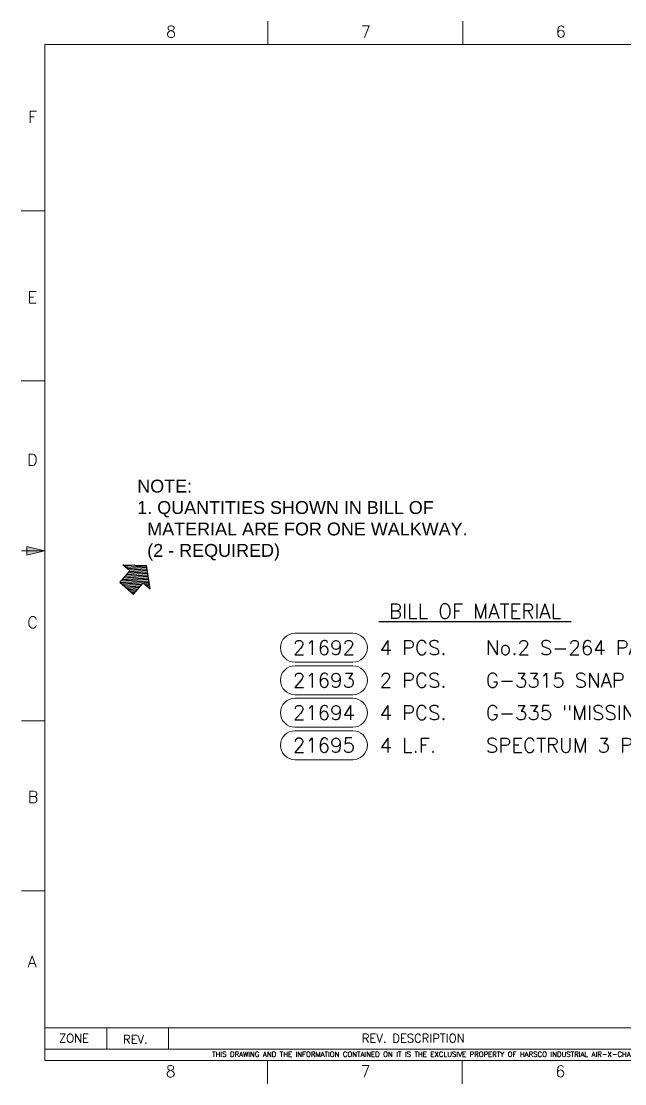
# Model space of a CAD drawing. Extents: x 47 to 273, y 294 to 439.
# Drawn here: x 46.9 to 129.1, y 294.3 to 438.9 of the extents above; entities that cross this region are included whole.
import ezdxf
from ezdxf.enums import TextEntityAlignment as Align

# ---------------------------------------------------------------- set-up
doc = ezdxf.new("R2010")
doc.units = 0
doc.header["$MEASUREMENT"] = 0
doc.layers.get('0').update_dxf_attribs({"linetype": 'CONTINUOUS'})
doc.layers.add('1', color=4, linetype='CONTINUOUS')
doc.layers.add('BORDER', color=5, linetype='CONTINUOUS')
for name, color, linetype, lineweight in [('OBJECT', 4, 'CONTINUOUS', 30), ('TEXT', 21, 'CONTINUOUS', 15), ('text2', 41, 'CONTINUOUS', 30)]:
    doc.layers.add(name, color=color, linetype=linetype, lineweight=lineweight)
doc.styles.get("Standard").update_dxf_attribs({"font": 'simplex.shx'})

# ---------------------------------------------------------------- blocks, each defined once
blk = doc.blocks.new('*X23')
at = {"color": 0}
for p, q in [((371.27, 212.18), (374.46, 215.36)), ((371.47, 212.02), (374.81, 215.36)), ((371.66, 211.85), (374.96, 215.15)), ((371.85, 211.69), (374.96, 214.8)), ((371.96, 213.21), (374.1, 215.36)), ((371.96, 213.56), (373.75, 215.36)), ((371.96, 213.92), (373.4, 215.36)), ((371.96, 214.27), (373.04, 215.36)), ((371.96, 214.62), (372.69, 215.36)), ((371.96, 214.98), (372.34, 215.36)), ((371.96, 215.33), (371.98, 215.36)), ((372.05, 211.53), (374.96, 214.44)), ((372.24, 211.37), (374.96, 214.09)), ((370.5, 212.82), (370.54, 212.86)), ((370.7, 212.66), (370.9, 212.86)), ((370.89, 212.5), (371.25, 212.86)), ((371.08, 212.34), (371.6, 212.86)), ((372.43, 211.21), (374.96, 213.74)), ((372.62, 211.05), (374.96, 213.38)), ((372.82, 210.89), (374.96, 213.03)), ((373.01, 210.73), (375.14, 212.86)), ((373.2, 210.57), (375.49, 212.86)), ((373.4, 210.41), (375.85, 212.86)), ((374.92, 211.58), (376.2, 212.86))]:
    blk.add_line(p, q, dxfattribs=at)
blk = doc.blocks.new('BOM')
for p, q in [((-0.083, 0.2465), (0.4174, 0.2465)), ((0.4174, -0.0037), (-0.083, -0.0037))]:
    blk.add_line(p, q)
for centre, start, end in [((-0.083, 0.1214), 90, 270), ((0.4174, 0.1214), 270, 90)]:
    blk.add_arc(centre, 0.1251, start, end)
blk.add_attdef('PCMK', text='', height=0.1251).set_placement((0.1672, 0.1214), align=Align.MIDDLE)
for tag, p in [('QTYMTL', (0.6488, 0.0588)), ('SIZE', (1.5662, 0.0588))]:
    blk.add_attdef(tag, p, '', height=0.1251)
blk = doc.blocks.new('OY4536')
at = {"color": 0, "linetype": 'Continuous', "lineweight": 0}
for p, q in [((10.756, 0.387), (0, 0.387)), ((0.732, 0.387), (0.732, 0.136)), ((1.463, 0.387), (1.463, 0.136)), ((7.39, 0.387), (7.39, 0.136)), ((8.122, 0.387), (8.122, 0.136)), ((9.073, 0.387), (9.073, 0.136)), ((9.805, 0.387), (9.805, 0.136))]:
    blk.add_line(p, q, dxfattribs=at)
at = {"color": 7}
for tag, p in [('ZONE', (0.346, 0.215)), ('REV.', (1.07, 0.201)), ('REV. DESCRIPTION', (4.351, 0.215)), ('BY', (7.742, 0.215)), ('DATE', (8.544, 0.215)), ("APP'D", (9.398, 0.215)), ('DATE', (10.218, 0.215))]:
    blk.add_attdef(tag, text='', height=0.1, dxfattribs=at).set_placement(p, align=Align.CENTER)
blk = doc.blocks.new('b-size border')
at = {"linetype": 'Continuous'}
blk.add_hatch(color=256, dxfattribs=at).paths.add_polyline_path([(-0.002, 6.02), (-0.209, 5.968), (-0.209, 6.072)], flags=0)
at = {"linetype": 'Continuous', "lineweight": 0}
for p, q in [((2.635, 12.273), (2.635, 12)), ((4.936, 12.273), (4.936, 12)), ((-0.004, 10.033), (-0.277, 10.033)), ((-0.003, 8.027), (-0.276, 8.026)), ((-0.002, 6.02), (-0.209, 6.072)), ((-0.209, 6.072), (-0.209, 5.968)), ((-0.002, 6.02), (-0.275, 6.02)), ((-0.002, 6.02), (-0.209, 5.968)), ((-0.274, 4.013), (-0.002, 4.013)), ((-0.274, 2.007), (-0.001, 2.007)), ((0, 0.387), (0, 0.136)), ((0, 0.136), (10.756, 0.136)), ((2.63, 0), (2.63, -0.273)), ((4.931, 0), (4.931, -0.273))]:
    blk.add_line(p, q, dxfattribs=at)
at = {"linetype": 'Continuous', "lineweight": 15}
for p, q in [((0, 12), (0, 0)), ((19.024, 12), (0, 12)), ((19.024, 0.136), (0, 0.136)), ((0, 0), (18.982, 0))]:
    blk.add_line(p, q, dxfattribs=at)
ref = blk.add_blockref('OY4536', (0, 0))
ref.add_attrib('ZONE', 'ZONE', dxfattribs={"height": 0.1}).set_placement((0.346, 0.215), align=Align.CENTER)
ref.add_attrib('REV.', 'REV.', dxfattribs={"height": 0.1}).set_placement((1.07, 0.201), align=Align.CENTER)
ref.add_attrib('REV. DESCRIPTION', 'REV. DESCRIPTION', dxfattribs={"height": 0.1}).set_placement((4.351, 0.215), align=Align.CENTER)
ref.add_attrib('BY', 'BY', dxfattribs={"height": 0.1}).set_placement((7.742, 0.215), align=Align.CENTER)
ref.add_attrib('DATE', 'DATE', dxfattribs={"height": 0.1}).set_placement((8.544, 0.215), align=Align.CENTER)
ref.add_attrib("APP'D", "APP'D", dxfattribs={"height": 0.1}).set_placement((9.398, 0.215), align=Align.CENTER)
ref.add_attrib('DATE', 'DATE', dxfattribs={"height": 0.1}).set_placement((10.218, 0.215), align=Align.CENTER)
at = {"linetype": 'Continuous', "lineweight": 0}
for s, insert, char_height, attachment_point in [('8', (1.434, 12.218), 0.136, 1), ('7', (3.734, 12.218), 0.136, 1), ('6', (6.035, 12.218), 0.136, 1), ('{THIS DRAWING AND THE INFORMATION CONTAINED ON IT IS THE EXCLUSIVE PROPERTY OF HARSCO INDUSTRIAL AIR-X-CHANGERS.  INFORMATION CONTAINED ON IT SHALL NOT BE COPIED, REPRODUCED, TRANSMITTED ELECTRONICALLY, PROVIDED, OR COMMUNICATED TO A THIRD PARTY WITHOUT THE PRIOR WRITTEN CONSENT OF HARSCO INDUSTRIAL AIR-X-CHANGERS.}', (9.409, 0.105), 0.06, 2), ('8', (1.429, -0.058), 0.136, 1), ('7', (3.73, -0.058), 0.136, 1), ('6', (6.03, -0.058), 0.136, 1)]:
    blk.add_mtext(s, dxfattribs=dict(at, insert=insert, char_height=char_height, attachment_point=attachment_point))
at = {"linetype": 'Continuous', "lineweight": 0, "char_height": 0.136, "attachment_point": 1, "rotation": 0.0221}
for s, insert in [('F', (-0.196, 11.211)), ('E', (-0.201, 9.081)), ('D', (-0.205, 7.162)), ('C', (-0.205, 5.243)), ('B', (-0.199, 3.182)), ('A', (-0.199, 1.239))]:
    blk.add_mtext(s, dxfattribs=dict(at, insert=insert))

msp = doc.modelspace()

# ---------------------------------------------------------------- linework, layer by layer
at = {"layer": '1'}
for p, q in [((61.70254, 364.11458), (60.78211, 364.92625)), ((60.78211, 364.92625), (63.97574, 364.83696)), ((64.46382, 361.67958), (63.97574, 364.83696)), ((60.34976, 362.58054), (61.70254, 364.11458)), ((60.34976, 362.58054), (62.19061, 360.9572)), ((62.19061, 360.9572), (63.54339, 362.49125)), ((63.54339, 362.49125), (64.46382, 361.67958))]:
    msp.add_line(p, q, dxfattribs=at)

# ---------------------------------------------------------------- block references
at = {"layer": '1', "xscale": 0.8181249999999903, "yscale": 0.8181249999999903, "zscale": 0.8181249999999903, "rotation": 138.5929073156195}
msp.add_blockref('*X23', (406.96239, 291.83496), dxfattribs=at)
at = {"layer": 'BORDER', "ltscale": 24, "xscale": 11.52424173968439, "yscale": 11.52424173968439, "zscale": 11.52424173968439}
msp.add_blockref('b-size border', (50.12749, 297.47713), dxfattribs=at)
at = {"layer": 'TEXT', "ltscale": 24, "xscale": 15.74999999999952, "yscale": 15.74999999999952, "zscale": 15.74999999999952}
for p, values in [((85.48631, 351.75168), {'PCMK': '21692', 'QTYMTL': '4 PCS.', 'SIZE': 'No.2 S-264 PAD EYE  (HW0196)'}), ((85.48631, 347.32963), {'PCMK': '21693', 'QTYMTL': '2 PCS.', 'SIZE': 'G-3315 SNAP HOOK (7/16")  (HW0197)'}), ((85.48631, 342.90757), {'PCMK': '21694', 'QTYMTL': '4 PCS.', 'SIZE': 'G-335 "MISSING LINK"  (1/4")  (HW0198)'}), ((85.48631, 338.48552), {'PCMK': '21695', 'QTYMTL': '4 L.F.', 'SIZE': 'SPECTRUM 3 PROOF COIL CHAIN (1/4") (2\' EACH GATE)  (HW0199)'})]:
    msp.add_blockref('BOM', p, dxfattribs=at).add_auto_attribs(values)

# ---------------------------------------------------------------- texts
at = {"layer": 'OBJECT'}
msp.add_text('%%U BILL OF MATERIAL ', height=1.983055, dxfattribs=at).set_placement((108.68408, 358.63608), align=Align.MIDDLE)
at = {"layer": 'text2', "ltscale": 24, "insert": (62.72078, 376.53609), "char_height": 1.75, "width": 50.573188, "attachment_point": 1}
msp.add_mtext('{\\fArial|b0|i0|c0|p34;NOTE:\\P1. QUANTITIES SHOWN IN BILL OF\\P  MATERIAL ARE FOR ONE WALKWAY.\\P  (2 - REQUIRED)}', dxfattribs=at)

doc.saveas('drawing.dxf')
